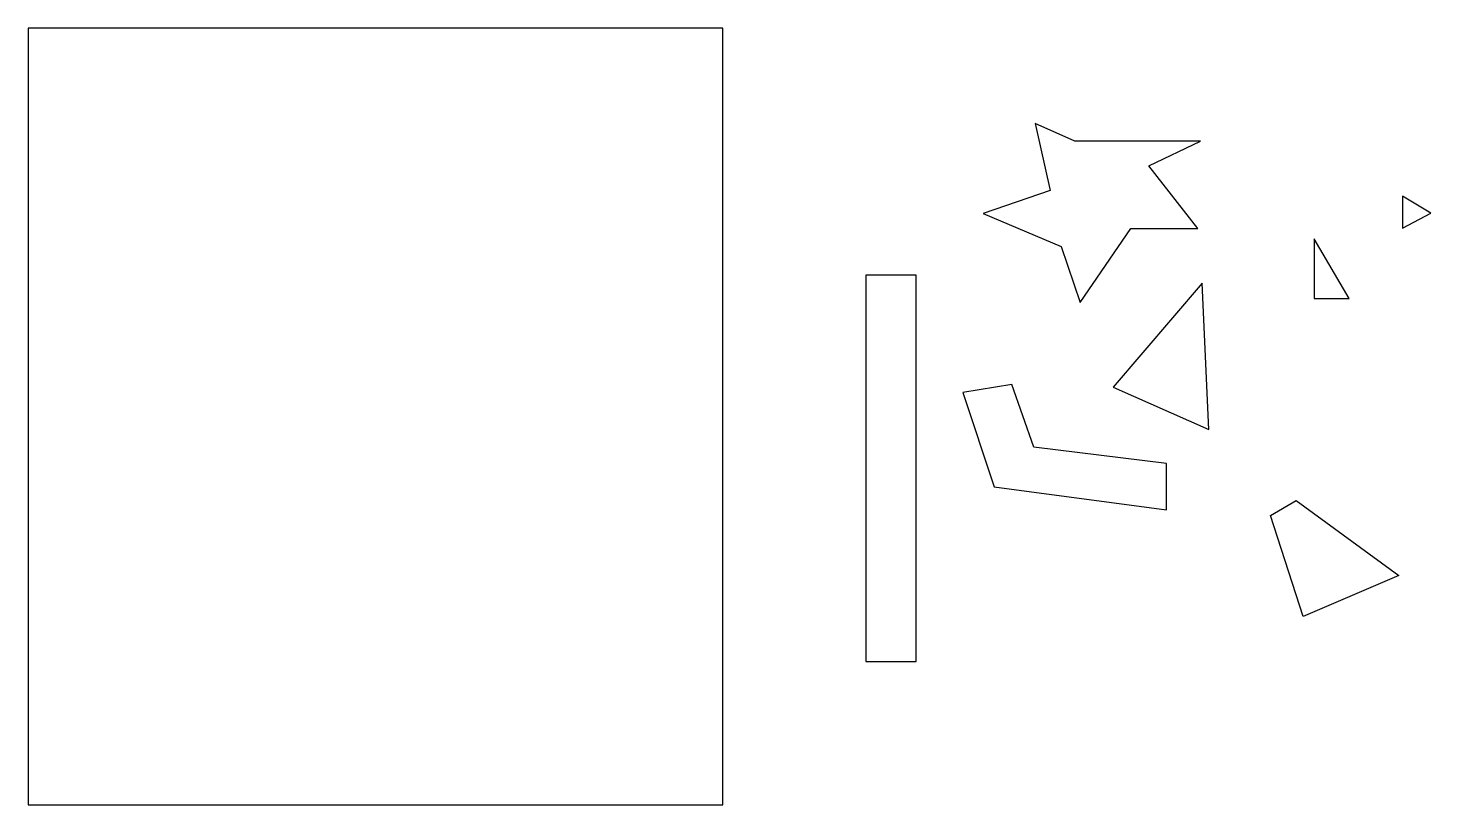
# Model space of a CAD drawing. Header units: millimetres. Extents: x 137 to 1842, y 55 to 999.
import ezdxf

# ---------------------------------------------------------------- set-up
doc = ezdxf.new("R2010")
doc.units = ezdxf.units.MM

msp = doc.modelspace()

# ---------------------------------------------------------------- linework, layer by layer
for p, q in [((137, 998.9), (137, 54.6)), ((981.3, 998.9), (137, 998.9)), ((981.3, 54.6), (981.3, 998.9)), ((1360.8, 882.9), (1379.1, 801.6)), ((1409, 861.4), (1360.8, 882.9)), ((1561.8, 861.4), (1409, 861.4)), ((1498.7, 831.5), (1561.8, 861.4)), ((1558.5, 755.1), (1498.7, 831.5)), ((1379.1, 801.6), (1297.7, 773.4)), ((1807.2, 794.5), (1807.2, 755.6)), ((1841.7, 773.9), (1807.2, 794.5)), ((1297.7, 773.4), (1392.4, 733.5)), ((1807.2, 755.6), (1841.7, 773.9)), ((1415.6, 665.5), (1477.1, 755.1)), ((1477.1, 755.1), (1558.5, 755.1)), ((1392.4, 733.5), (1415.6, 665.5)), ((1699.6, 742.6), (1699.6, 670.3)), ((1742.2, 670.3), (1699.6, 742.6)), ((1154.8, 698.7), (1154.8, 228.8)), ((1216.3, 698.7), (1154.8, 698.7)), ((1216.3, 228.8), (1216.3, 698.7)), ((1563.5, 688.7), (1455.5, 562.5)), ((1571.8, 511.1), (1563.5, 688.7)), ((1699.6, 670.3), (1742.2, 670.3)), ((1332.6, 565.8), (1272.7, 555.9)), ((1359.1, 489.5), (1332.6, 565.8)), ((1272.7, 555.9), (1311, 441.3)), ((1455.5, 562.5), (1571.8, 511.1)), ((1520.3, 469.6), (1359.1, 489.5)), ((1520.3, 413.1), (1520.3, 469.6)), ((1311, 441.3), (1520.3, 413.1)), ((1646.6, 406.5), (1678.1, 424.7)), ((1678.1, 424.7), (1802.8, 333.4)), ((1686.4, 283.6), (1646.6, 406.5)), ((1802.8, 333.4), (1686.4, 283.6)), ((1154.8, 228.8), (1216.3, 228.8)), ((137, 54.6), (981.3, 54.6))]:
    msp.add_line(p, q)

doc.saveas('drawing.dxf')
